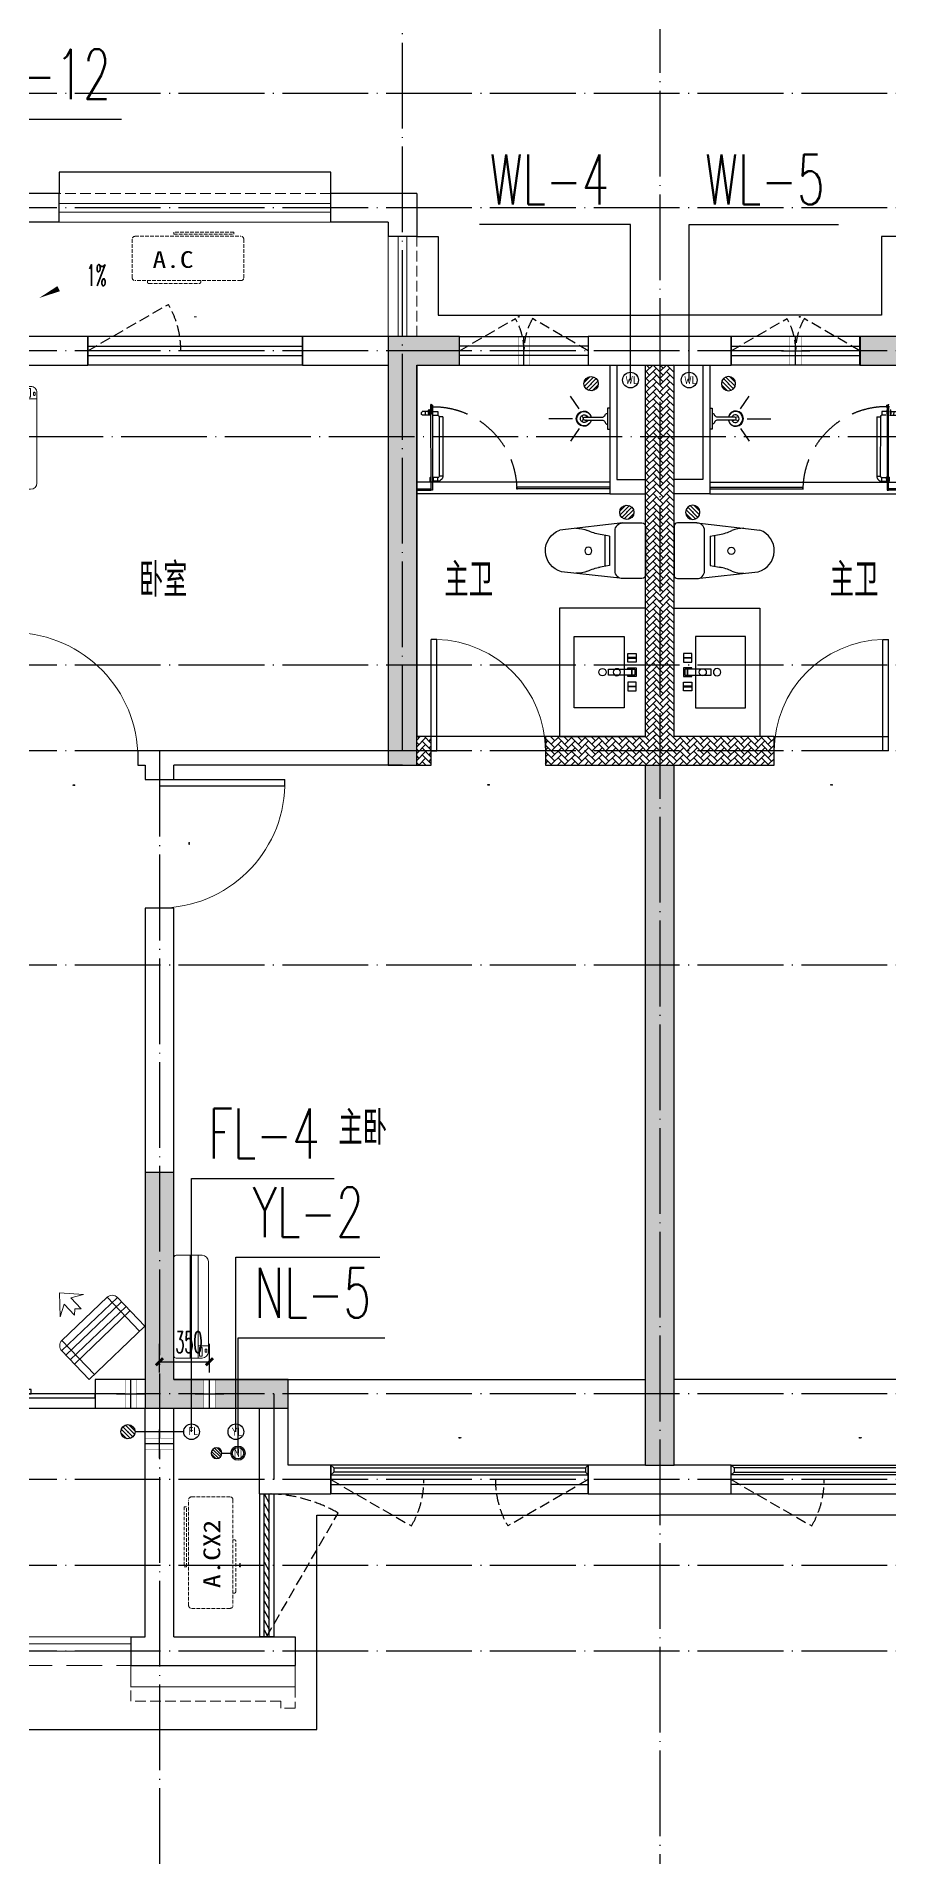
# Model space of a CAD drawing. Extents: x 27938 to 1507990, y 110129 to 923079.
# Drawn here: x 848557 to 854517, y 516802 to 529540 of the extents above; entities that cross this region are included whole.
import ezdxf

# ---------------------------------------------------------------- set-up
doc = ezdxf.new("R2010")
doc.units = 0
doc.header["$LTSCALE"] = 1000
doc.header["$MEASUREMENT"] = 0
doc.linetypes.add('DASH', pattern=[0.35, 0.25, -0.1])
doc.linetypes.add('DOTE', pattern=[2.42, 2, -0.2, 0.02, -0.2])
for name, color, linetype in [('3-栏杆1', 135, 'Continuous'), ('3.5方案汇报，与郭总、侯月琴确定户型_t8$0$2020.03.04 -1安徽标准化洋房户型(UA）_t8_t8$0$看线', 154, 'Continuous'), ('COLUMN', 9, 'Continuous'), ('DIM_凝结', 150, 'Continuous'), ('DIM_废水', 31, 'Continuous'), ('DIM_污水', 2, 'Continuous'), ('DIM_雨水', 4, 'Continuous'), ('DOTE', 1, 'Continuous'), ('EQUIP_地漏', 7, 'Continuous'), ('EQUIP_污水', 7, 'Continuous'), ('IP-bath&kitchen-JOHNSON', 4, 'Continuous'), ('LVTRY', 6, 'Continuous'), ('P-bath&kitchen-JOHNSON', 4, 'Continuous'), ('PUB_HATCH', 8, 'Continuous'), ('PUB_TEXT', 4, 'Continuous'), ('VPIPE-中水', 122, 'Continuous'), ('VPIPE-凝结', 150, 'N'), ('VPIPE-废水', 31, 'Continuous'), ('VPIPE-污水', 2, 'W'), ('VPIPE-雨水', 4, 'Y'), ('WALL', 9, 'Continuous'), ('WINDOW', 4, 'Continuous'), ('WINDOW_TEXT', 7, 'Continuous'), ('保温', 6, 'Continuous'), ('机电标识类', 1, 'Continuous'), ('看线', 251, 'Continuous')]:
    doc.layers.add(name, color=color, linetype=linetype)
for name, color, linetype, lineweight in [('平面-排水沟', 86, 'Continuous', 15), ('平面-栏杆', 135, 'Continuous', 15), ('平面-看线', 45, 'Continuous', 15), ('平面-空调室内机', 176, 'Continuous', 9), ('平面-空调预留孔', 173, 'Continuous', 15), ('空调', 76, 'Continuous', 13)]:
    doc.layers.add(name, color=color, linetype=linetype, lineweight=lineweight)
doc.styles.add('_TCH_DIM', font='SIMPLEX.shx', dxfattribs={"width": 0.7, "bigfont": 'GBCBIG.shx'})
doc.styles.add('_TCH_DIM_T3', font='SIMPLEX.shx', dxfattribs={"width": 0.494118, "bigfont": 'GBCBIG.shx'})
doc.styles.add('_TCH_WINDOW', font='SIMPLEX.shx', dxfattribs={"width": 0.7, "height": 3.5, "bigfont": 'GBCBIG.shx'})
doc.styles.add('_TWT_SERIAL', font='SIMPLEX', dxfattribs={"width": 0.8, "height": 3.5, "bigfont": 'HZTXT'})
doc.styles.get("Standard").update_dxf_attribs({"font": 'gbenor.shx', "bigfont": 'gbcbig.shx'})
doc.styles.add('黑体', font='simhei.ttf')
doc.linetypes.add('N', pattern='A,3,-0.2,["N",Standard,S=0.25,R=0,X=-0.1,Y=-0.115],-0.2', length=3.4)
doc.linetypes.add('W', pattern='A,3,-0.2,["W",Standard,S=0.25,R=0,X=-0.1,Y=-0.115],-0.2', length=3.4)
doc.linetypes.add('Y', pattern='A,3,-0.2,["Y",Standard,S=0.25,R=0,X=-0.1,Y=-0.115],-0.2', length=3.4)
doc.dimstyles.new('_TCH_ARCH&&50', dxfattribs={"dimtxt": 148.75, "dimasz": 50, "dimexe": 125, "dimexo": 150, "dimgap": 63.125, "dimtad": 1, "dimdec": 0, "dimzin": 0, "dimdsep": 46, "dimtxsty": '_TCH_DIM_T3', "dimblk": 'ARCHTICK', "dimcen": 0.09, "dimclrt": 4, "dimazin": 2, "dimtfac": 1, "dimtdec": 0, "dimtix": 1, "dimtmove": 2, "dimatfit": 3, "dimfxl": 100, "dimtolj": 1, "dimtzin": 0, "dimarcsym": 0})
pattern_1 = [(45, (-445516.58, -596748.81), (0, 47.4157523), [100.584, -33.528]), (135, (-445492.87, -596725.102), (3e-15, 47.4157523), [100.584, -33.528])]

# ---------------------------------------------------------------- blocks, each defined once
blk = doc.blocks.new('GDGDGDSDA')
at = {"layer": 'DOTE', "color": 0, "linetype": 'DOTE', "ltscale": 0.3}
for p, q in [((442535, 367858), (442535, 376108)), ((444335, 376108), (444335, 359558)), ((471335, 372458), (417335, 372458)), ((471335, 371658), (417335, 371658)), ((471335, 370658), (417335, 370658)), ((417335, 370059), (471335, 370059)), ((471335, 368458), (417335, 368458)), ((471335, 367858), (417335, 367858)), ((440835, 367858), (440835, 359558)), ((471335, 366358), (417335, 366358)), ((471335, 363358), (417335, 363358)), ((441635, 363358), (441635, 362758)), ((471335, 362758), (417335, 362758)), ((471335, 362158), (417335, 362158)), ((471335, 361558), (417335, 361558))]:
    blk.add_line(p, q, dxfattribs=at)
blk = doc.blocks.new('rrrrrrrrrrrra')
at = {"color": 0}
for p, q in [((-112, 459), (-112, 324)), ((253, 484), (-87, 484)), ((278, 324), (278, 459)), ((-112, 324), (-64, -103)), ((-59, 271), (224, 271)), ((278, 324), (228, -116)), ((-21, 232), (-34, 154)), ((191, 200), (-26, 200)), ((186, 232), (-21, 232)), ((186, 232), (199, 154))]:
    blk.add_line(p, q, dxfattribs=at)
for centre, radius, start, end in [((-87, 459), 25, 90, 180), ((253, 459), 25, 0, 90), ((-59, 324), 53.3, 180, 270), ((224, 324), 53.3, 270, 0), ((-323, 210), 294, 333.5369, 351.4828), ((488, 210), 294, 188.5172, 206.4631), ((149, -3), 224, 158.5202, 180), ((16, -3), 224, 0, 21.4798), ((84, -64), 153, 195.0773, 340.1181)]:
    blk.add_arc(centre, radius, start, end, dxfattribs=at)
blk = doc.blocks.new('A$C1E0F638F')
at = {"color": 0}
for points in [[(500, 435), (500, 85), (0, 85), (0, 435)], [(270, 30), (230, 30), (230, 195), (270, 195)], [(120, 0), (180, 0), (180, 60), (120, 60)], [(147, 55), (153, 55), (153, 5), (147, 5)], [(230, 30), (270, 30), (270, 10), (230, 10)], [(380, 0), (320, 0), (320, 60), (380, 60)], [(353, 55), (347, 55), (347, 5), (353, 5)]]:
    blk.add_lwpolyline(points, close=True, dxfattribs=at)
blk.add_lwpolyline([(270, 60), (280, 60), (280, 0), (220, 0), (220, 60), (230, 60)], dxfattribs=at)
blk.add_circle((250, 236), 26, dxfattribs=at)
blk = doc.blocks.new('$lvtry$00000171')
at = {"color": 0}
for p, q in [((-74, 11), (-11, 74)), ((-70, -27), (27, 70)), ((-53, -53), (53, 53)), ((-27, -70), (70, 27)), ((11, -74), (74, -11))]:
    blk.add_line(p, q, dxfattribs=at)
blk.add_circle((0, 0), 75, dxfattribs=at)
blk.add_point((0, 0), dxfattribs=at)
blk = doc.blocks.new('135')
blk.add_hatch(color=0).paths.add_polyline_path([(5, 2), (4, -1), (-5, 2), (-4, 5)])
at = {"color": 0}
for p, q in [((-6, 19), (-3, 19)), ((-3, 19), (-6, 19)), ((-6, 3), (5, -2)), ((-6, 3), (-5, 3)), ((-5, 11), (-5, 31)), ((5, 11), (-5, 11)), ((5, 10), (-5, 10)), ((-5, 3), (-4, 6)), ((-4, 6), (5, 2)), ((0, 0), (0, 39)), ((6, 19), (3, 19)), ((3, 19), (6, 19)), ((4, -1), (5, 2)), ((5, 11), (5, 32)), ((4, -1), (6, -2))]:
    blk.add_line(p, q, dxfattribs=at)
for centre, radius, start, end in [((6, 16), 13.5, 151.0147, 204.8403), ((13, 4), 20.5, 163.0924, 182.0012), ((-6, 4), 1, 184.2275, 248.4661), ((-5, 22), 0.5, 335.7643, 151.0147), ((4, 18), 9.42, 155.7643, 171.9773), ((9, 15), 14.6, 166.278, 198.0953), ((14, 4), 19.5, 163.7443, 182.5269), ((-5, 3), 0.5, 181.9385, 247.2597), ((5, 22), 0.5, 29.8425, 204.574), ((-6, 17), 11.7, 10.475, 24.574), ((-6, 15), 12.4, 338.6449, 16.0476), ((29, 7), 24, 172.9439, 199.2318), ((-6, 16), 13.4, 334.9111, 29.8425), ((26, 6), 20.6, 169.1454, 199.9526), ((6, -1), 1.17, 247.4597, 19.9526), ((6, -1), 0.5, 247.4597, 19.2318)]:
    blk.add_arc(centre, radius, start, end, dxfattribs=at)
blk.add_open_spline([(-5, 31), (-4, 31), (-2, 33), (1, 29), (3, 31), (5, 32)], degree=3, knots=[0, 0, 0, 0, 3.066329, 6.218313, 11.124135, 11.124135, 11.124135, 11.124135], dxfattribs=at)
blk = doc.blocks.new('SDFAWERAWER')
at = {"layer": 'LVTRY', "color": 0}
for p, q in [((593941, -1242210), (593784, -1242595)), ((593965, -1242220), (593807, -1242604)), ((593941, -1242210), (593965, -1242220)), ((593988, -1242191), (593978, -1242214)), ((594007, -1242226), (593978, -1242214)), ((594017, -1242203), (593988, -1242191)), ((594016, -1242220), (594027, -1242193)), ((594016, -1242220), (594022, -1242223)), ((594026, -1242204), (594018, -1242222)), ((594018, -1242222), (594021, -1242220)), ((594025, -1242211), (594021, -1242220)), ((594023, -1242221), (594022, -1242223)), ((594022, -1242223), (594024, -1242222)), ((594023, -1242211), (594030, -1242194)), ((594024, -1242221), (594024, -1242222)), ((594025, -1242211), (594031, -1242197)), ((594027, -1242193), (594033, -1242195)), ((594028, -1242234), (594078, -1242255)), ((594030, -1242194), (594031, -1242197)), ((594032, -1242197), (594033, -1242195)), ((594033, -1242195), (594034, -1242197)), ((594034, -1242198), (594034, -1242197)), ((594047, -1242201), (594036, -1242229)), ((594036, -1242229), (594039, -1242230)), ((594037, -1242211), (594088, -1242232)), ((594039, -1242230), (594045, -1242214)), ((594039, -1242230), (594042, -1242228)), ((594042, -1242228), (594051, -1242205)), ((594050, -1242202), (594043, -1242218)), ((594047, -1242201), (594050, -1242202)), ((594050, -1242202), (594051, -1242205)), ((594057, -1242246), (594067, -1242223)), ((593784, -1242595), (593807, -1242604)), ((593803, -1242641), (593813, -1242618)), ((593813, -1242618), (593842, -1242630)), ((593842, -1242630), (593833, -1242653)), ((593845, -1242629), (593834, -1242656)), ((593848, -1242630), (593836, -1242657)), ((593845, -1242629), (593842, -1242630)), ((593848, -1242630), (593845, -1242629)), ((593803, -1242641), (593833, -1242653)), ((593834, -1242656), (593833, -1242653)), ((593836, -1242657), (593834, -1242656)), ((593847, -1242662), (593858, -1242634)), ((593847, -1242662), (593850, -1242663)), ((593850, -1242663), (593861, -1242635)), ((593852, -1242662), (593862, -1242637)), ((593858, -1242634), (593861, -1242635)), ((593861, -1242635), (593862, -1242637))]:
    blk.add_line(p, q, dxfattribs=at)
blk.add_lwpolyline([(593823, -1242717), (594046, -1242174), (594037, -1242170), (593814, -1242713)], close=True, dxfattribs=at)
blk.add_arc((594075, -1242240), 15.3, 281.7932, 33.7019, dxfattribs=at)
for centre, major_axis, start_param, end_param in [((593974, -1242224), (3.93, 9.6), 0, 1.570796), ((593817, -1242608), (13.5, 33.1), 1.570796, 3.141593), ((593817, -1242608), (3.93, 9.6), 1.570796, 3.141593)]:
    blk.add_ellipse(centre, major_axis=major_axis, ratio=1, start_param=start_param, end_param=end_param, dxfattribs=at)
at = {"layer": 'P-bath&kitchen-JOHNSON', "color": 0, "linetype": 'DASH'}
blk.add_arc((593810, -1242714), 586, 67.5369, 157.1325, dxfattribs=at)
at = {"layer": 'LVTRY', "color": 8, "xscale": -1, "rotation": 157.7329157530927}
blk.add_blockref('135', (594045, -1242162), dxfattribs=at)
blk = doc.blocks.new('A$C5DCB2F21')
at = {"layer": 'IP-bath&kitchen-JOHNSON', "color": 0}
for p, q in [((-68, -213), (-158, -275)), ((68, -213), (158, -275)), ((0, -261), (0, -425))]:
    blk.add_line(p, q, dxfattribs=at)
for centre, major_axis, ratio, start_param, end_param in [((0, -179), (-51, 0), 0.990052, -1.36297, 4.504563), ((0, -178), (-26.8, 0), 0.994812, -1.167677, 4.309269)]:
    blk.add_ellipse(centre, major_axis=major_axis, ratio=ratio, start_param=start_param, end_param=end_param, dxfattribs=at)
at = {"layer": 'LVTRY', "color": 0}
for p, q in [((74, 0), (-74, 0)), ((-10, -174), (-10, -49)), ((11, -174), (11, -49))]:
    blk.add_line(p, q, dxfattribs=at)
blk.add_lwpolyline([(74, 0), (74, -16), (-74, -16), (-74, 0)], dxfattribs=at)
for points in [[(-26, -31, -0.364142), (-38, -16, -0.020495)], [(-10, -49, 0.214893), (-26, -31, 7.649644)], [(11, -49, -0.21439), (26, -31, -7.649644)], [(26, -31, 0.364142), (38, -16, 0.020495)]]:
    blk.add_lwpolyline(points, format="xyb", dxfattribs=at)
blk.add_arc((0, -174), 10.5, 180, 0, dxfattribs=at)
for centre, major_axis, ratio, start_param, end_param in [((0, -181), (53.6, 0), 0.987577, 1.76809, 7.656688), ((-12, -165), (0, 1.43), 0.85, -1.570796, 4.712389), ((-12, -189), (0, 1.43), 0.85, 4.712389, 10.995574), ((12, -165), (0, 1.43), 0.85, 4.712389, 10.995574), ((12, -189), (0, 1.43), 0.85, 4.712389, 10.995574)]:
    blk.add_ellipse(centre, major_axis=major_axis, ratio=ratio, start_param=start_param, end_param=end_param, dxfattribs=at)
blk = doc.blocks.new('GDGDRGDGRD')
at = {"layer": 'IP-bath&kitchen-JOHNSON', "color": 0}
for p, q in [((490533, 524228), (491883, 524228)), ((490533, 524193), (491183, 524193)), ((491183, 524183), (491183, 524193)), ((490533, 524183), (491183, 524183)), ((490533, 524148), (491883, 524148)), ((491883, 524183), (491783, 524183)), ((491783, 524173), (491783, 524183)), ((491883, 524173), (491783, 524173))]:
    blk.add_line(p, q, dxfattribs=at)
for points in [[(490533, 525048), (490533, 524148), (490283, 524148)], [(490483, 525048), (490483, 524248), (490283, 524248)]]:
    blk.add_lwpolyline(points, dxfattribs=at)
at = {"layer": 'LVTRY', "color": 0}
blk.add_lwpolyline([(490883, 522448), (490283, 522448), (490283, 523348), (490883, 523348)], close=True, dxfattribs=at)
at = {"layer": 'IP-bath&kitchen-JOHNSON', "color": 8}
for name, p, rotation in [('A$C5DCB2F21', (490533, 524673), 90.008488524447), ('SDFAWERAWER', (-528536, 1449334), 22.25976934310711)]:
    blk.add_blockref(name, p, dxfattribs=dict(at, rotation=rotation))
at = {"layer": 'LVTRY', "color": 8, "xscale": -0.6666666667107826, "yscale": 0.6666666667107826}
for p in [(490663, 524918), (490413, 524018)]:
    blk.add_blockref('$lvtry$00000171', p, dxfattribs=at)
at = {"layer": 'LVTRY', "color": 8, "extrusion": (0, 0, -1), "xscale": -1, "zscale": -1, "rotation": 270}
blk.add_blockref('rrrrrrrrrrrra', (-490766, 523666), dxfattribs=at)
at = {"layer": 'LVTRY', "color": 8, "xscale": -1, "rotation": 270}
blk.add_blockref('A$C1E0F638F', (490347, 522649), dxfattribs=at)
blk = doc.blocks.new('GFDGFSDFGD')
at = {"layer": 'PUB_HATCH'}
for points in [[(444216, 373024), (443717, 373024), (443717, 370024), (443917, 370024), (443917, 372824), (444216, 372824)], [(447017, 373024), (447017, 372824), (447317, 372824), (447317, 370024), (447517, 370024), (447517, 373024)], [(443017, 365524), (443017, 365724), (442217, 365724), (442217, 367174), (442017, 367174), (442017, 365524)]]:
    blk.add_hatch(color=0, dxfattribs=at).paths.add_polyline_path(points)
at = {"layer": 'COLUMN', "color": 0}
for p, q in [((444216, 373024), (443717, 373024)), ((443717, 373024), (443717, 370024)), ((444216, 372824), (444216, 373024)), ((447017, 373024), (447017, 372824)), ((447517, 373024), (447017, 373024)), ((443917, 370024), (443917, 372824)), ((443917, 372824), (444216, 372824)), ((447017, 372824), (447317, 372824)), ((443717, 370024), (443917, 370024)), ((442217, 367174), (442017, 367174)), ((442017, 367174), (442017, 365524)), ((442217, 365724), (442217, 367174)), ((443017, 365724), (442217, 365724)), ((443017, 365524), (443017, 365724)), ((442017, 365524), (443017, 365524))]:
    blk.add_line(p, q, dxfattribs=at)
blk = doc.blocks.new('GDFGDGRD')
at = {"layer": '保温', "linetype": 'ByBlock', "ltscale": 10}
h = blk.add_hatch(dxfattribs=at)
h.set_pattern_fill('AR-HBONE', color=251, scale=55)
h.set_pattern_definition([(45, (0, 0), (0, 47.4157523), [100.584, -33.528]), (135, (23.708, 23.708), (3e-15, 47.4157523), [100.584, -33.528])])
h.paths.add_polyline_path([(443916, 370024), (443916, 370224), (444016, 370224), (444016, 370024)])
blk = doc.blocks.new('A$C001338C2')
for p, q in [((0, 249), (0, 22)), ((845, 304), (55, 304)), ((109, 215), (109, 304)), ((900, 22), (900, 249)), ((22, 0), (878, 0))]:
    blk.add_line(p, q)
at = {"lineweight": 5}
for p, q in [((900, 215), (0, 215)), ((900, 143), (0, 143))]:
    blk.add_line(p, q, dxfattribs=at)
for points in [[(89, 226), (22, 226, -0.414214), (17, 232), (17, 243, -0.414214), (22, 249), (89, 249, -0.414214), (95, 243), (95, 232, -0.414214)], [(73, 275), (57, 275, -0.414214), (51, 281), (51, 283, -0.414214), (57, 289), (73, 289, -0.414214), (79, 283), (79, 281, -0.414214)]]:
    blk.add_lwpolyline(points, format="xyb", close=True)
for centre, radius, start, end in [((55, 249), 55, 90, 180), ((845, 249), 55, 360, 90), ((22, 22), 22, 180, 270), ((878, 22), 22, 270, 360)]:
    blk.add_arc(centre, radius, start, end)
blk = doc.blocks.new('dongkong')
blk.add_wipeout([(-603756, 210771), (-603756, 210571), (-603836, 210571), (-603836, 210771)])
at = {"layer": '机电标识类', "color": 250, "linetype": 'DASH', "ltscale": 400}
for p, q in [((-603796, 210771), (-603796, 210571)), ((-603896, 210671), (-603696, 210671))]:
    blk.add_line(p, q, dxfattribs=at)
at = {"layer": '空调', "color": 6, "linetype": 'DASH', "const_width": 2}
blk.add_lwpolyline([(-603756, 210771), (-603756, 210571), (-603836, 210571), (-603836, 210771)], close=True, dxfattribs=at)
blk = doc.blocks.new('$TwtSys$00000141')
at = {"color": 1}
for p, q in [((-47, 4), (-5, 46)), ((-47, 4), (-5, 46)), ((-44, -18), (18, 44)), ((-44, -18), (18, 44)), ((-33, -33), (33, 33)), ((-33, -33), (33, 33)), ((-16, -44), (44, 16)), ((-16, -44), (44, 16)), ((6, -46), (46, -6)), ((6, -46), (46, -6))]:
    blk.add_line(p, q, dxfattribs=at)
blk.add_circle((0, 0), 47, dxfattribs=at)
blk.add_circle((0, 0), 47, dxfattribs=at)
blk = doc.blocks.new('A$C718F517F')
at = {"layer": '保温', "linetype": 'ByBlock', "ltscale": 10}
h = blk.add_hatch(dxfattribs=at)
h.set_pattern_fill('AR-HBONE', color=251, scale=55)
h.set_pattern_definition(pattern_1)
edge = h.paths.add_edge_path()
edge.add_line((200, 5100), (200, 7700))
edge.add_line((200, 7700), (0, 7700))
edge.add_line((0, 7700), (0, 5100))
edge.add_line((0, 5100), (200, 5100))
h = blk.add_hatch(dxfattribs=at)
h.set_pattern_fill('AR-HBONE', color=251, scale=55)
h.set_pattern_definition(pattern_1)
edge = h.paths.add_edge_path()
edge.add_line((900, 4900), (900, 5100))
edge.add_line((900, 5100), (-700, 5100))
edge.add_line((-700, 5100), (-700, 4900))
edge.add_line((-700, 4900), (900, 4900))
at = {"layer": '保温', "linetype": 'Continuous', "ltscale": 10}
h = blk.add_hatch(dxfattribs=at)
h.set_pattern_fill('HEX', color=251, scale=10, angle=90, style=0)
h.set_pattern_definition([(90, (-503782.47, -516048.461), (-16.49778, 1e-15), [9.525, -19.05]), (210, (-503782.47, -516048.461), (8.24889, -14.2874966), [9.525, -19.05]), (150, (-503782.47, -516038.936), (-8.24889, -14.2874966), [9.525, -19.05])])
h.paths.add_polyline_path([(0, 0), (200, 0), (200, 4900), (0, 4900)])
at = {"layer": '保温', "color": 251, "linetype": 'ByBlock', "ltscale": 10}
for p, q in [((0, 7700), (200, 7700)), ((0, 4900), (200, 4900)), ((0, 0), (200, 0))]:
    blk.add_line(p, q, dxfattribs=at)
blk = doc.blocks.new('ferre')
at = {"layer": '平面-空调预留孔', "linetype": 'DASH', "ltscale": 0.1}
for p, q in [((93393, 115403), (93393, 115393)), ((93403, 115383), (93756, 115383)), ((93766, 115393), (93766, 115403))]:
    blk.add_line(p, q, dxfattribs=at)
blk.add_lwpolyline([(94046, 115403), (93306, 115403, -0.414214), (93286, 115423), (93286, 115693, -0.414214), (93306, 115713), (94046, 115713, -0.414214), (94066, 115693), (94066, 115423, -0.414214)], format="xyb", close=True, dxfattribs=at)
blk.add_lwpolyline([(93997, 115743), (93577, 115743), (93577, 115727), (93997, 115727)], close=True, dxfattribs=at)
for centre, start, end in [((93403, 115393), 180, 270), ((93756, 115393), 270, 0)]:
    blk.add_arc(centre, 10, start, end, dxfattribs=at)
at = {"layer": '平面-空调预留孔', "color": 251, "linetype": 'DASH', "ltscale": 0.1, "true_color": 0x636466, "style": '黑体', "width": 1.2}
blk.add_text('A.CX2', height=117, dxfattribs=at).set_placement((93428, 115492))
blk = doc.blocks.new('fergve')
at = {"layer": '平面-空调预留孔', "linetype": 'DASH', "ltscale": 0.1}
blk.add_blockref('ferre', (25670, -60416), dxfattribs=at)
blk = doc.blocks.new('dasdasf1sa2f31as32f')
for p, q in [((-116, 586), (43, 640)), ((83, 477), (43, 640)), ((-270, 524), (-428, 237)), ((-270, 524), (114, 314)), ((-23, 586), (-116, 586)), ((-23, 586), (-73, 493)), ((32, 555), (-18, 463)), ((83, 477), (32, 555)), ((-473, 260), (-339, 504)), ((72, 132), (-401, 392)), ((93, 169), (-381, 428)), ((115, 208), (-359, 468)), ((135, 245), (-339, 505)), ((-31, 504), (-73, 493)), ((-18, 463), (-31, 504)), ((0, 0), (-473, 260)), ((114, 314), (-44, 26)), ((134, 244), (0, 0))]:
    blk.add_line(p, q)
for centre, start, end in [((-294, 479), 61.2593, 151.2593), ((89, 269), 331.2593, 61.2593)]:
    blk.add_arc(centre, 51.3, start, end)
blk = doc.blocks.new('GDGDRGDGDRGDR')
at = {"layer": '平面-空调室内机', "ltscale": 0.3, "xscale": -1, "rotation": 270}
blk.add_blockref('dongkong', (231446, 1046278), dxfattribs=at)
at = {"layer": '平面-空调预留孔', "xscale": -1, "rotation": 15.00000000331026}
blk.add_blockref('dasdasf1sa2f31as32f', (441626, 442932), dxfattribs=at)
at = {"layer": '平面-空调预留孔', "rotation": 90}
blk.add_blockref('fergve', (497618, 322375), dxfattribs=at)
at = {"layer": '平面-空调室内机', "ltscale": 0.3, "xscale": -1, "rotation": 180}
blk.add_blockref('dongkong', (1045713, 653503), dxfattribs=at)
blk = doc.blocks.new('gsergvr')
at = {"layer": '平面-空调预留孔', "linetype": 'DASH', "ltscale": 0.1}
for p, q in [((34075, 17176), (34075, 17166)), ((34085, 17156), (34438, 17156)), ((34448, 17166), (34448, 17176))]:
    blk.add_line(p, q, dxfattribs=at)
blk.add_lwpolyline([(34729, 17176), (33989, 17176, -0.414214), (33969, 17196), (33969, 17466, -0.414214), (33989, 17486), (34729, 17486, -0.414214), (34749, 17466), (34749, 17196, -0.414214)], format="xyb", close=True, dxfattribs=at)
blk.add_lwpolyline([(34679, 17515), (34260, 17515), (34260, 17500), (34679, 17500)], close=True, dxfattribs=at)
for centre, start, end in [((34085, 17166), 180, 270), ((34438, 17166), 270, 0)]:
    blk.add_arc(centre, 10, start, end, dxfattribs=at)
at = {"layer": '平面-空调预留孔', "color": 251, "linetype": 'DASH', "ltscale": 0.1, "true_color": 0x636466, "style": '黑体', "width": 1.2}
blk.add_text('A.C', height=117, dxfattribs=at).set_placement((34111, 17265))
blk = doc.blocks.new('rtyryrtyeeretee')
at = {"layer": '平面-空调预留孔'}
blk.add_blockref('gsergvr', (635673, 326706), dxfattribs=at)
blk = doc.blocks.new('_ArchTick')
at = {"color": 0, "linetype": 'ByBlock', "const_width": 0.4}
blk.add_lwpolyline([(-0.5, -0.5), (0.5, 0.5)], dxfattribs=at)
blk = doc.blocks.new('*D782')
at = {"layer": 'Defpoints', "color": 0}
for p in [(849767, 520265), (849417, 520041), (849767, 520041)]:
    blk.add_point(p, dxfattribs=at)
at = {"layer": '平面-空调预留孔', "color": 0, "lineweight": -2}
for p, q in [((849417, 520191), (849417, 520390)), ((849767, 520191), (849767, 520390)), ((849417, 520265), (849767, 520265))]:
    blk.add_line(p, q, dxfattribs=at)
at = {"layer": '平面-空调预留孔', "color": 0, "lineweight": -2, "xscale": 50, "yscale": 50, "zscale": 50, "rotation": 180}
blk.add_blockref('_ArchTick', (849417, 520265), dxfattribs=at)
at = {"layer": '平面-空调预留孔', "color": 0, "lineweight": -2, "xscale": 50, "yscale": 50, "zscale": 50}
blk.add_blockref('_ArchTick', (849767, 520265), dxfattribs=at)
at = {"layer": '平面-空调预留孔', "color": 4, "insert": (849623, 520403), "char_height": 148.8, "attachment_point": 5, "style": '_TCH_DIM_T3'}
blk.add_mtext('\\A1;350', dxfattribs=at)
blk = doc.blocks.new('$DorLib2D$00000001')
at = {"color": 0}
for p, q in [((0.45, 0.975), (0.5, 0.975)), ((0.45, 0), (0.45, 0.975)), ((0.5, 0), (0.5, 0.975)), ((0.5, 0), (0.45, 0))]:
    blk.add_line(p, q, dxfattribs=at)
at = {"color": 0, "lineweight": 13}
blk.add_arc((0.475, 0), 0.975, 91.4693, 180, dxfattribs=at)
blk = doc.blocks.new('$WINLIB2D$00000001')
at = {"color": 0}
for points in [[(-0.5, 0.5), (-0.5, -0.5)], [(-0.5, 0.5), (0.5, 0.5)], [(0.5, -0.5), (0.5, 0.5)], [(0.5, 0.1667), (-0.5, 0.1667)], [(0.5, -0.1667), (-0.5, -0.1667)], [(-0.5, -0.5), (0.5, -0.5)]]:
    blk.add_lwpolyline(points, dxfattribs=at)
blk = doc.blocks.new('$DorLib2D$00000138')
at = {"color": 0, "linetype": 'Continuous'}
for p, q in [((-0.2875, 0), (-0.2875, 0.1538)), ((-0.2875, 0.1538), (0, 0.1538)), ((0, 0.1538), (0, 0)), ((0.2875, 0.1538), (0, 0.1538)), ((0.2875, 0), (0.2875, 0.1538)), ((-0.5, -0.1399), (-0.5, 0)), ((-0.5, 0), (-0.2188, 0)), ((0, 0), (-0.2875, 0)), ((-0.2188, 0), (-0.2188, -0.1399)), ((0, 0), (0.2875, 0)), ((0.2188, 0), (0.2188, -0.1399)), ((0.5, 0), (0.2188, 0)), ((0.5, 0), (0.5, -0.1946)), ((0.5, -0.1399), (0.5, 0)), ((-0.2188, -0.1399), (-0.5, -0.1399)), ((0.2188, -0.1399), (0.5, -0.1399)), ((-0.1857, -0.186), (-0.037, -0.186)), ((-0.037, -0.186), (-0.1019, -0.2583)), ((-0.1019, -0.2583), (-0.1019, -0.186)), ((0.1857, -0.186), (0.037, -0.186)), ((0.037, -0.186), (0.1019, -0.2583)), ((0.1019, -0.2583), (0.1019, -0.186))]:
    blk.add_line(p, q, dxfattribs=at)
blk = doc.blocks.new('$WINLIB2D$00000039')
at = {"color": 0}
for points in [[(-0.5, 0.5), (-0.5, -0.5)], [(0.5, 0.5), (-0.5, 0.5)], [(0.5, -0.5), (0.5, 0.5)], [(-0.5, 0.167), (0.5, 0.167)], [(-0.384, -0.167), (-0.448, 0.167)], [(-0.316, -0.167), (-0.38, 0.167)], [(-0.248, -0.167), (-0.312, 0.167)], [(-0.18, -0.167), (-0.244, 0.167)], [(-0.112, -0.167), (-0.176, 0.167)], [(-0.044, -0.167), (-0.108, 0.167)], [(0.024, -0.167), (-0.04, 0.167)], [(0.092, -0.167), (0.028, 0.167)], [(0.16, -0.167), (0.096, 0.167)], [(0.228, -0.167), (0.164, 0.167)], [(0.296, -0.167), (0.232, 0.167)], [(0.364, -0.167), (0.3, 0.167)], [(0.432, -0.167), (0.368, 0.167)], [(0.5, -0.167), (0.436, 0.167)], [(-0.452, -0.167), (-0.5, 0.084)], [(-0.5, -0.167), (0.5, -0.167)], [(0.5, -0.5), (-0.5, -0.5)]]:
    blk.add_lwpolyline(points, dxfattribs=at)
blk = doc.blocks.new('$TwtSys$00000147')
blk.add_circle((0, 0, 0), 25)

msp = doc.modelspace()

# ---------------------------------------------------------------- linework, layer by layer
at = {"color": 8, "const_width": 8}
msp.add_lwpolyline([(850366.6, 518140.4), (850366.6, 517990.4), (849216.6, 517990.4), (849216.6, 518140.4)], dxfattribs=at)
at = {"layer": '3-栏杆1', "color": 8}
for p, q in [((850636.8, 519522.7), (850616.6, 519540.4)), ((850616.6, 519540.4), (850636.8, 519522.7)), ((850636.8, 519493.4), (850616.6, 519473.5)), ((850616.6, 519473.5), (850636.8, 519493.4)), ((850636.8, 519522.7), (850636.8, 519493.4)), ((850636.8, 519522.6), (852396.3, 519522.6)), ((852396.3, 519493.4), (850636.8, 519493.3)), ((852396.3, 519522.7), (852416.6, 519540.4)), ((852416.6, 519540.4), (852396.3, 519522.7)), ((852396.3, 519522.7), (852396.3, 519493.4)), ((852416.6, 519473.5), (852396.3, 519493.4)), ((853436.8, 519522.7), (853416.6, 519540.4)), ((853416.6, 519540.4), (853436.8, 519522.7)), ((853416.6, 519473.5), (853436.8, 519493.4)), ((853436.8, 519522.7), (853436.8, 519493.4)), ((855196.3, 519522.6), (853436.8, 519522.6)), ((853436.8, 519493.4), (855196.3, 519493.3))]:
    msp.add_line(p, q, dxfattribs=at)
at = {"layer": '3.5方案汇报，与郭总、侯月琴确定户型_t8$0$2020.03.04 -1安徽标准化洋房户型(UA）_t8_t8$0$看线', "color": 8, "ltscale": 10}
for p, q in [((850316.6, 520140.4), (852816.6, 520140.4)), ((855516.6, 520140.4), (853016.6, 520140.4))]:
    msp.add_line(p, q, dxfattribs=at)
at = {"layer": 'DIM_凝结'}
msp.add_line((847966.6, 528960.9), (849150.7, 528960.9), dxfattribs=at)
at = {"layer": 'DIM_废水'}
msp.add_line((849641.6, 521548), (850638.9, 521548), dxfattribs=at)
at = {"layer": 'DIM_污水'}
for p, q in [((852711.5, 528223), (851656.2, 528223)), ((852711.5, 527135.4), (852711.5, 528223)), ((853121.7, 527135.4), (853121.7, 528223)), ((853121.7, 528223), (854167.2, 528223))]:
    msp.add_line(p, q, dxfattribs=at)
at = {"layer": 'DIM_雨水'}
msp.add_line((849951.6, 520998), (850958.5, 520998), dxfattribs=at)
at = {"layer": 'VPIPE-中水', "color": 8, "linetype": 'Continuous'}
for centre in [(852711.4, 527135.4), (853121.7, 527135.4)]:
    msp.add_circle(centre, 55, dxfattribs=at)
at = {"layer": 'VPIPE-凝结', "color": 8, "ltscale": 0.1}
msp.add_line((849586.6, 519775.4), (849246.6, 519775.4), dxfattribs=at)
msp.add_lwpolyline([(849854.2, 519625.4), (849926.6, 519625.4)], dxfattribs=at)
at = {"layer": 'VPIPE-凝结', "color": 8}
msp.add_circle((849966.6, 519625.4), 40, dxfattribs=at)
at = {"layer": 'VPIPE-废水', "color": 8}
msp.add_circle((849641.6, 519775.4), 55, dxfattribs=at)
at = {"layer": 'VPIPE-污水'}
for centre in [(852711.5, 527135.4), (853121.7, 527135.4)]:
    msp.add_circle(centre, 55, dxfattribs=at)
at = {"layer": 'VPIPE-雨水', "color": 8}
msp.add_circle((849951.6, 519775.4), 55, dxfattribs=at)
at = {"layer": 'WALL', "color": 8}
for p, q in [((848716.6, 528440.4), (848116.6, 528440.4)), ((848716.6, 528240.4), (848716.6, 528440.4)), ((851216.6, 528440.4), (850616.6, 528440.4)), ((850616.6, 528240.4), (850616.6, 528440.4)), ((851216.6, 528440.4), (851216.6, 528140.4)), ((848716.6, 528240.4), (848316.6, 528240.4)), ((851016.6, 528240.4), (850616.6, 528240.4)), ((851016.6, 528240.4), (851016.6, 528140.4)), ((851216.6, 528140.4), (851016.6, 528140.4)), ((848916.6, 527440.4), (848216.6, 527440.4)), ((848916.6, 527240.4), (848916.6, 527440.4)), ((851116.6, 527440.4), (850416.6, 527440.4)), ((850416.6, 527440.4), (850416.6, 527240.4)), ((851516.5, 527440.4), (851116.6, 527440.4)), ((851516.5, 527240.4), (851516.5, 527440.4)), ((852916.6, 527440.4), (852416.5, 527440.4)), ((852416.5, 527440.4), (852416.5, 527240.4)), ((853416.7, 527440.4), (852916.6, 527440.4)), ((853416.7, 527240.4), (853416.7, 527440.4)), ((854716.6, 527440.4), (854316.7, 527440.4)), ((854316.7, 527440.4), (854316.7, 527240.4)), ((848316.6, 527240.4), (848916.6, 527240.4)), ((850416.6, 527240.4), (851016.6, 527240.4)), ((851016.6, 527240.4), (851016.6, 524540.4)), ((851216.6, 527240.4), (851516.5, 527240.4)), ((851216.6, 527240.4), (851216.6, 524640.4)), ((852416.5, 527240.4), (852816.6, 527240.4)), ((852816.6, 524640.4), (852816.6, 527240.4)), ((853016.6, 524640.4), (853016.6, 527240.4)), ((853016.6, 527240.4), (853416.7, 527240.4)), ((854316.7, 527240.4), (854616.6, 527240.4)), ((851316.6, 524640.4), (851216.6, 524640.4)), ((851316.6, 524440.4), (851316.6, 524640.4)), ((852816.6, 524640.4), (852116.6, 524640.4)), ((852116.6, 524640.4), (852116.6, 524440.4)), ((853716.6, 524640.4), (853016.6, 524640.4)), ((853716.6, 524440.4), (853716.6, 524640.4)), ((849416.6, 524540.4), (849266.6, 524540.4)), ((849266.6, 524540.4), (849266.6, 524440.4)), ((849266.6, 524440.4), (849316.6, 524440.4)), ((849316.6, 524440.4), (849316.6, 524340.4)), ((851016.6, 524540.4), (849416.6, 524540.4)), ((851116.6, 524440.4), (849516.6, 524440.4)), ((849516.6, 524340.4), (849516.6, 524440.4)), ((851116.6, 524440.4), (851316.6, 524440.4)), ((852116.6, 524440.4), (852816.6, 524440.4)), ((853016.6, 524440.4), (853716.6, 524440.4)), ((849316.6, 524340.4), (849516.6, 524340.4)), ((849516.6, 523440.4), (849316.6, 523440.4)), ((849216.6, 518140.4), (849416.6, 518140.4)), ((849416.6, 518140.4), (850366.6, 518140.4))]:
    msp.add_line(p, q, dxfattribs=at)
at = {"layer": 'WINDOW', "color": 8}
for p, q in [((852116.6, 524640.4), (851316.6, 524640.4)), ((853716.6, 524640.4), (854516.6, 524640.4))]:
    msp.add_line(p, q, dxfattribs=at)
at = {"layer": 'WINDOW', "color": 8, "linetype": 'DASH', "ltscale": 0.3}
for points in [[(848916.6, 527340.4), (849479.7, 527665.1, -0.1314846), (849566.6, 527340.4)], [(850616.6, 519440.4), (851179.7, 519115.8, 0.1314846), (851266.6, 519440.4)], [(852416.6, 519440.4), (851853.4, 519115.8, -0.1314846), (851766.6, 519440.4)], [(853416.6, 519440.4), (853979.7, 519115.8, 0.1314846), (854066.6, 519440.4)], [(850166.6, 518340.4), (850666.6, 519206.5, 0.1316525), (850166.6, 519340.4)]]:
    msp.add_lwpolyline(points, format="xyb", dxfattribs=at)
at = {"layer": '平面-排水沟', "color": 8}
msp.add_lwpolyline([(848862.7, 527847.3, 0, 0, 0), (848576.6, 527710.4, 0, 40, 0), (848712, 527775.1, 0, 0, 0)], format="xyseb", dxfattribs=at)
at = {"layer": '平面-栏杆', "color": 8}
for points in [[(848716.6, 528370.4), (850616.6, 528370.7)], [(848716.6, 528310.4), (850616.6, 528310.7)], [(851086.3, 528140.4), (851086.6, 527440.4)], [(851146.3, 528140.4), (851146.6, 527440.4)], [(844566.6, 518290.4), (849216.6, 518290.4)], [(844566.6, 518240.4), (849216.6, 518240.4)]]:
    msp.add_lwpolyline(points, dxfattribs=at)
at = {"layer": '平面-看线', "color": 8, "linetype": 'DASH', "ltscale": 0.3}
msp.add_line((851216.6, 527440.4), (851216.3, 528140.4), dxfattribs=at)
for points in [[(850616.6, 528440.4), (848716.6, 528440.4)], [(850366.6, 517990.4), (850366.6, 517840.4), (850266.6, 517840.4), (850266.6, 517890.4), (849216.6, 517890.4), (849216.6, 517990.4)]]:
    msp.add_lwpolyline(points, dxfattribs=at)
at = {"layer": '平面-看线', "color": 8}
for points in [[(850616.6, 528240.4), (848716.6, 528240.4)], [(851016.3, 528140.4), (851016.6, 527440.4)], [(844566.6, 518340.4), (849216.6, 518340.4)]]:
    msp.add_lwpolyline(points, dxfattribs=at)
at = {"layer": '平面-看线', "color": 8, "linetype": 'DASH'}
msp.add_lwpolyline([(844566.6, 518140.4), (849216.6, 518140.4)], dxfattribs=at)
at = {"layer": '看线', "color": 8, "ltscale": 0.5}
for points in [[(850616.6, 528440.4), (850616.6, 528590.4), (848716.6, 528590.4), (848716.6, 528440.4)], [(851216.3, 528140.4), (851366.3, 528140.4), (851366.3, 527590.5), (852916.6, 527590.5)], [(854616.9, 528140.4), (854466.9, 528140.4), (854466.9, 527590.5), (852916.6, 527590.5)]]:
    msp.add_lwpolyline(points, dxfattribs=at)
at = {"layer": '看线', "color": 8}
for points in [[(830316.6, 519340.4), (830316.6, 517690.4), (850516.6, 517690.4), (850516.6, 519190.4), (852916.6, 519190.4)], [(875516.6, 519340.4), (875516.6, 517690.4), (855316.6, 517690.4), (855316.6, 519190.4), (852916.6, 519190.4)]]:
    msp.add_lwpolyline(points, dxfattribs=at)

# ---------------------------------------------------------------- block references
at = {"color": 8}
for name, p in [('GFDGFSDFGD', (407300, 154416.7)), ('rtyryrtyeeretee', (179584.7, 183949.4)), ('GDFGDGRD', (407300, 154416.7)), ('GDGDRGDGRD', (362734.1, 2192))]:
    msp.add_blockref(name, p, dxfattribs=at)
at = {"color": 8, "xscale": -1}
msp.add_blockref('GDGDRGDGRD', (1343098.9, 2192), dxfattribs=at)
at = {"layer": 'DOTE', "color": 169}
msp.add_blockref('GDGDGDSDA', (408581.8, 156682.1), dxfattribs=at)
at = {"layer": 'EQUIP_地漏', "color": 8, "xscale": 0.8, "yscale": -0.8, "zscale": 0.8, "rotation": 180}
msp.add_blockref('$TwtSys$00000141', (849816.6, 519625.4), dxfattribs=at)
at = {"layer": 'EQUIP_污水', "yscale": -1, "rotation": 180}
for p in [(852416.6, 525940.4), (852616.5, 525090.4)]:
    msp.add_blockref('$TwtSys$00000147', p, dxfattribs=at)
at = {"layer": 'EQUIP_污水'}
for p in [(853416.6, 525940.4), (853216.7, 525090.4)]:
    msp.add_blockref('$TwtSys$00000147', p, dxfattribs=at)
at = {"layer": 'LVTRY', "color": 8, "xscale": 0.6666666667107825, "yscale": 0.6666666667107825, "rotation": 269.9999999939778}
msp.add_blockref('$lvtry$00000171', (849196.6, 519775.4), dxfattribs=at)
at = {"layer": 'WINDOW', "color": 8}
ref = msp.add_blockref('$WINLIB2D$00000001', (849666.6, 527340.4), dxfattribs=dict(at, xscale=1500, yscale=200, zscale=1500, rotation=180.0000000030314))
ref.add_attrib('A', 'C1514b', (849661.3, 527575.8), dxfattribs={"layer": 'WINDOW_TEXT', "color": 8, "ltscale": 0.5, "height": 4.25, "rotation": 0, "style": '_TCH_WINDOW', "width": 0.494118})
ref = msp.add_blockref('$DorLib2D$00000001', (848816.6, 524490.4), dxfattribs=dict(at, xscale=900, yscale=-900, zscale=900, rotation=179.9999999967761))
ref.add_attrib('A', 'M0922', (848809.7, 524297.7), dxfattribs={"layer": 'WINDOW_TEXT', "color": 8, "ltscale": 0.5, "height": 5.95, "rotation": 360, "style": '_TCH_WINDOW', "width": 0.494118})
ref = msp.add_blockref('$DorLib2D$00000001', (851716.6, 524540.4), dxfattribs=dict(at, xscale=800, yscale=-800, zscale=800, rotation=179.9999999939821))
ref.add_attrib('A', 'M0822', (851709.7, 524300), dxfattribs={"layer": 'WINDOW_TEXT', "color": 8, "ltscale": 0.5, "height": 5.95, "rotation": 360, "style": '_TCH_WINDOW', "width": 0.494118})
ref = msp.add_blockref('$DorLib2D$00000001', (854116.6, 524540.4), dxfattribs=dict(at, xscale=800, yscale=800, zscale=800, rotation=6.01791841182132e-09))
ref.add_attrib('A', 'M0822', (854109.7, 524300), dxfattribs={"layer": 'WINDOW_TEXT', "color": 8, "ltscale": 0.5, "height": 5.95, "rotation": 0, "style": '_TCH_WINDOW', "width": 0.494118})
ref = msp.add_blockref('$DorLib2D$00000001', (849416.6, 523890.4), dxfattribs=dict(at, xscale=900, yscale=-900, zscale=900, rotation=89.99999999870155))
ref.add_attrib('A', 'M0922', (849627.5, 523883.6), dxfattribs={"layer": 'WINDOW_TEXT', "color": 8, "ltscale": 0.5, "height": 5.95, "rotation": 90, "style": '_TCH_WINDOW', "width": 0.494118})
at = {"layer": '平面-空调预留孔', "color": 8}
for p, xscale, yscale, zscale, rotation in [((848316.6, 527090.7), 0.8000000000465648, 0.8000000000465648, 0.8000000000465648, 270.0000002334302), ((849516.7, 520290.4), -0.800000000046565, 0.800000000046565, 0.800000000046565, 269.9999997665698)]:
    msp.add_blockref('A$C001338C2', p, dxfattribs=dict(at, xscale=xscale, yscale=yscale, zscale=zscale, rotation=rotation))

# ---------------------------------------------------------------- texts
at = {"layer": 'DIM_凝结', "color": 7, "style": '_TWT_SERIAL', "width": 0.64}
msp.add_text('NL-12', height=350, dxfattribs=at).set_placement((848067.4, 529100.9))
at = {"layer": 'DIM_废水', "color": 7, "style": '_TWT_SERIAL', "width": 0.64}
msp.add_text('FL-4', height=350, dxfattribs=at).set_placement((849758.2, 521688))
at = {"layer": 'DIM_污水', "color": 7, "style": '_TWT_SERIAL', "width": 0.64}
for s, p in [('WL-4', (851726.2, 528363)), ('WL-5', (853233.2, 528363))]:
    msp.add_text(s, height=350, dxfattribs=at).set_placement(p)
at = {"layer": 'DIM_雨水', "color": 7, "style": '_TWT_SERIAL', "width": 0.64}
msp.add_text('YL-2', height=350, dxfattribs=at).set_placement((850067.1, 521138))
at = {"layer": 'PUB_TEXT', "color": 8}
for s, height, p in [('WL', 56, (852676.4, 527107.4)), ('WL', 56, (853086.7, 527107.4)), ('卧室', 236.31, (849272.9, 525618.2)), ('主卫', 236.31, (851409.9, 525618.2)), ('主卫', 236.31, (854105.3, 525618.2)), ('主卧', 236.31, (850668.6, 521782.9))]:
    msp.add_text(s, height=height, dxfattribs=at).set_placement(p)
at = {"layer": '平面-排水沟', "color": 7, "style": '_TCH_DIM', "width": 0.494118}
msp.add_text('1%', height=148.75, dxfattribs=at).set_placement((848907.9, 527794.5))

# ---------------------------------------------------------------- next in the draw order: block references
at = {"layer": '平面-空调室内机', "color": 8, "ltscale": 0.3, "rotation": 180}
for p in [(248170.5, 738011.4), (245970.6, 730711.3)]:
    msp.add_blockref('dongkong', p, dxfattribs=at)
at = {"layer": '平面-空调室内机', "color": 8, "ltscale": 0.3, "xscale": -1, "rotation": 180}
msp.add_blockref('dongkong', (1457662.6, 738011.4), dxfattribs=at)

# ---------------------------------------------------------------- next in the draw order: linework, layer by layer
at = {"layer": 'WINDOW', "color": 8, "linetype": 'DASH', "ltscale": 0.3}
for points in [[(851516.5, 527340.4), (851906.2, 527565.4, -0.1316053), (851966.5, 527340.4)], [(852416.5, 527340.4), (852026.7, 527565.4, 0.1316053), (851966.5, 527340.4)], [(853416.7, 527340.4), (853806.4, 527565.4, -0.1316053), (853866.7, 527340.4)], [(854316.7, 527340.4), (853926.9, 527565.4, 0.1316053), (853866.7, 527340.4)]]:
    msp.add_lwpolyline(points, format="xyb", dxfattribs=at)

# ---------------------------------------------------------------- next in the draw order: block references
at = {"color": 8}
msp.add_blockref('A$C718F517F', (852816.6, 519540.4), dxfattribs=at)
at = {"layer": 'WINDOW', "color": 8}
ref = msp.add_blockref('$WINLIB2D$00000001', (851966.5, 527340.4), dxfattribs=dict(at, xscale=-900, yscale=200, zscale=-900, rotation=180.000000003513))
ref.add_attrib('A', 'C0914', (851925.2, 527575.8), dxfattribs={"layer": 'WINDOW_TEXT', "color": 8, "ltscale": 0.5, "height": 4.25, "rotation": 0, "style": '_TCH_WINDOW', "width": 0.494118})
ref = msp.add_blockref('$WINLIB2D$00000001', (853866.7, 527340.4), dxfattribs=dict(at, xscale=-900, yscale=-200, zscale=-900, rotation=359.9999999964871))
ref.add_attrib('A', 'C0914', (853891.3, 527575.8), dxfattribs={"layer": 'WINDOW_TEXT', "color": 8, "ltscale": 0.5, "height": 4.25, "style": '_TCH_WINDOW', "width": 0.494118})
at = {"layer": '平面-空调室内机', "color": 8, "ltscale": 0.3, "xscale": -1, "rotation": 180}
msp.add_blockref('dongkong', (1453562.7, 730711.3), dxfattribs=at)

# ---------------------------------------------------------------- next in the draw order: block references
at = {"color": 8}
msp.add_blockref('GDGDRGDGDRGDR', (407300, 77208.4), dxfattribs=at)

# ---------------------------------------------------------------- next in the draw order: linework, layer by layer
at = {"layer": 'DIM_凝结'}
for p, q in [((849966.6, 519625.4), (849966.6, 520431.9)), ((849966.6, 520431.9), (850992.7, 520431.9))]:
    msp.add_line(p, q, dxfattribs=at)
at = {"layer": 'DIM_废水'}
msp.add_line((849641.6, 519775.4), (849641.6, 521548), dxfattribs=at)
at = {"layer": 'DIM_雨水'}
msp.add_line((849951.6, 519775.4), (849951.6, 520998), dxfattribs=at)
at = {"layer": 'VPIPE-凝结'}
msp.add_circle((849966.6, 519625.4), 50, dxfattribs=at)
at = {"layer": 'VPIPE-废水'}
msp.add_circle((849641.6, 519775.4), 55, dxfattribs=at)
at = {"layer": 'VPIPE-雨水'}
msp.add_circle((849951.6, 519775.4), 55, dxfattribs=at)
at = {"layer": 'WALL', "color": 8}
for p, q in [((852816.6, 519540.4), (852816.6, 524440.4)), ((853016.6, 519540.4), (853016.6, 524440.4)), ((849316.6, 523440.4), (849316.6, 520140.4)), ((849516.6, 520140.4), (849516.6, 523440.4)), ((849316.6, 520140.4), (848966.6, 520140.4)), ((848966.6, 520140.4), (848966.6, 519940.4)), ((849516.6, 520140.4), (850316.6, 520140.4)), ((850316.6, 519540.4), (850316.6, 520140.4)), ((848966.6, 519940.4), (849316.6, 519940.4)), ((849316.6, 518340.4), (849316.6, 519940.4)), ((849516.6, 519940.4), (850116.6, 519940.4)), ((849516.6, 518340.4), (849516.6, 519940.4)), ((850116.6, 519340.4), (850116.6, 519940.4)), ((850616.6, 519540.4), (850316.6, 519540.4)), ((850616.6, 519340.4), (850616.6, 519540.4)), ((852816.6, 519540.4), (852416.6, 519540.4)), ((852416.6, 519540.4), (852416.6, 519340.4)), ((853416.6, 519540.4), (853016.6, 519540.4)), ((853416.6, 519340.4), (853416.6, 519540.4)), ((850116.6, 519340.4), (850616.6, 519340.4)), ((852416.6, 519340.4), (852916.6, 519340.4)), ((852916.6, 519340.4), (853416.6, 519340.4)), ((849216.6, 518340.4), (849316.6, 518340.4)), ((849216.6, 518340.4), (849216.6, 518140.4)), ((849516.6, 518340.4), (850366.6, 518340.4)), ((850366.6, 518340.4), (850366.6, 518140.4))]:
    msp.add_line(p, q, dxfattribs=at)
at = {"layer": 'WINDOW', "color": 8}
msp.add_line((846866.6, 519940.4), (848966.6, 519940.4), dxfattribs=at)

# ---------------------------------------------------------------- next in the draw order: block references
ref = msp.add_blockref('$DorLib2D$00000138', (847916.6, 520040.4), dxfattribs=dict(at, xscale=2100, yscale=200, zscale=2100, rotation=1.055716874123975e-09))
ref.add_attrib('A', 'TLM2123', (847907.5, 519745), dxfattribs={"layer": 'WINDOW_TEXT', "color": 8, "ltscale": 0.5, "height": 5.95, "rotation": 0, "style": '_TCH_WINDOW', "width": 0.494118})
ref = msp.add_blockref('$WINLIB2D$00000001', (851516.6, 519440.4), dxfattribs=dict(at, xscale=1800, yscale=200, zscale=1800, rotation=179.9999999950641))
ref.add_attrib('A', 'TC1817', (851509.2, 519730), dxfattribs={"layer": 'WINDOW_TEXT', "color": 8, "ltscale": 0.5, "height": 5.95, "rotation": 360, "style": '_TCH_WINDOW', "width": 0.494118})
ref = msp.add_blockref('$WINLIB2D$00000001', (854316.6, 519440.4), dxfattribs=dict(at, xscale=1800, yscale=-200, zscale=1800, rotation=4.935878894074151e-09))
ref.add_attrib('A', 'TC1817', (854309.2, 519730), dxfattribs={"layer": 'WINDOW_TEXT', "color": 8, "ltscale": 0.5, "height": 5.95, "rotation": 0, "style": '_TCH_WINDOW', "width": 0.494118})
ref = msp.add_blockref('$WINLIB2D$00000039', (850166.6, 518840.4), dxfattribs=dict(at, xscale=-1000, yscale=100, zscale=-1000, rotation=270))
ref.add_attrib('A', 'BYC1017a', (849983.1, 518830.2), dxfattribs={"layer": 'WINDOW_TEXT', "color": 8, "ltscale": 0.5, "height": 5.95, "rotation": 90, "style": '_TCH_WINDOW', "width": 0.494118})

# ---------------------------------------------------------------- next in the draw order: texts
at = {"layer": 'DIM_凝结', "color": 7, "style": '_TWT_SERIAL', "width": 0.64}
msp.add_text('NL-5', height=350, dxfattribs=at).set_placement((850080.1, 520571.9))
at = {"layer": 'PUB_TEXT', "color": 8}
for s, p in [('FL', (849620.3, 519751.6)), ('YL', (849921.2, 519747.4)), ('NL', (849938.6, 519597.4))]:
    msp.add_text(s, height=56, dxfattribs=at).set_placement(p)

# ---------------------------------------------------------------- next in the draw order: dimensions: what is measured, and where the dimension line sits
at = {"layer": '平面-空调预留孔', "color": 8}
dim = msp.add_linear_dim(base=(849766.8, 520265.3), p1=(849416.6, 520040.6), p2=(849766.8, 520040.6), angle=0, dimstyle='_TCH_ARCH&&50', dxfattribs=at)
dim.commit()
dim.dimension.update_dxf_attribs({"geometry": '*D782', "text_midpoint": (849623.2, 520402.8), "dimtype": 129})

doc.saveas('drawing.dxf')
